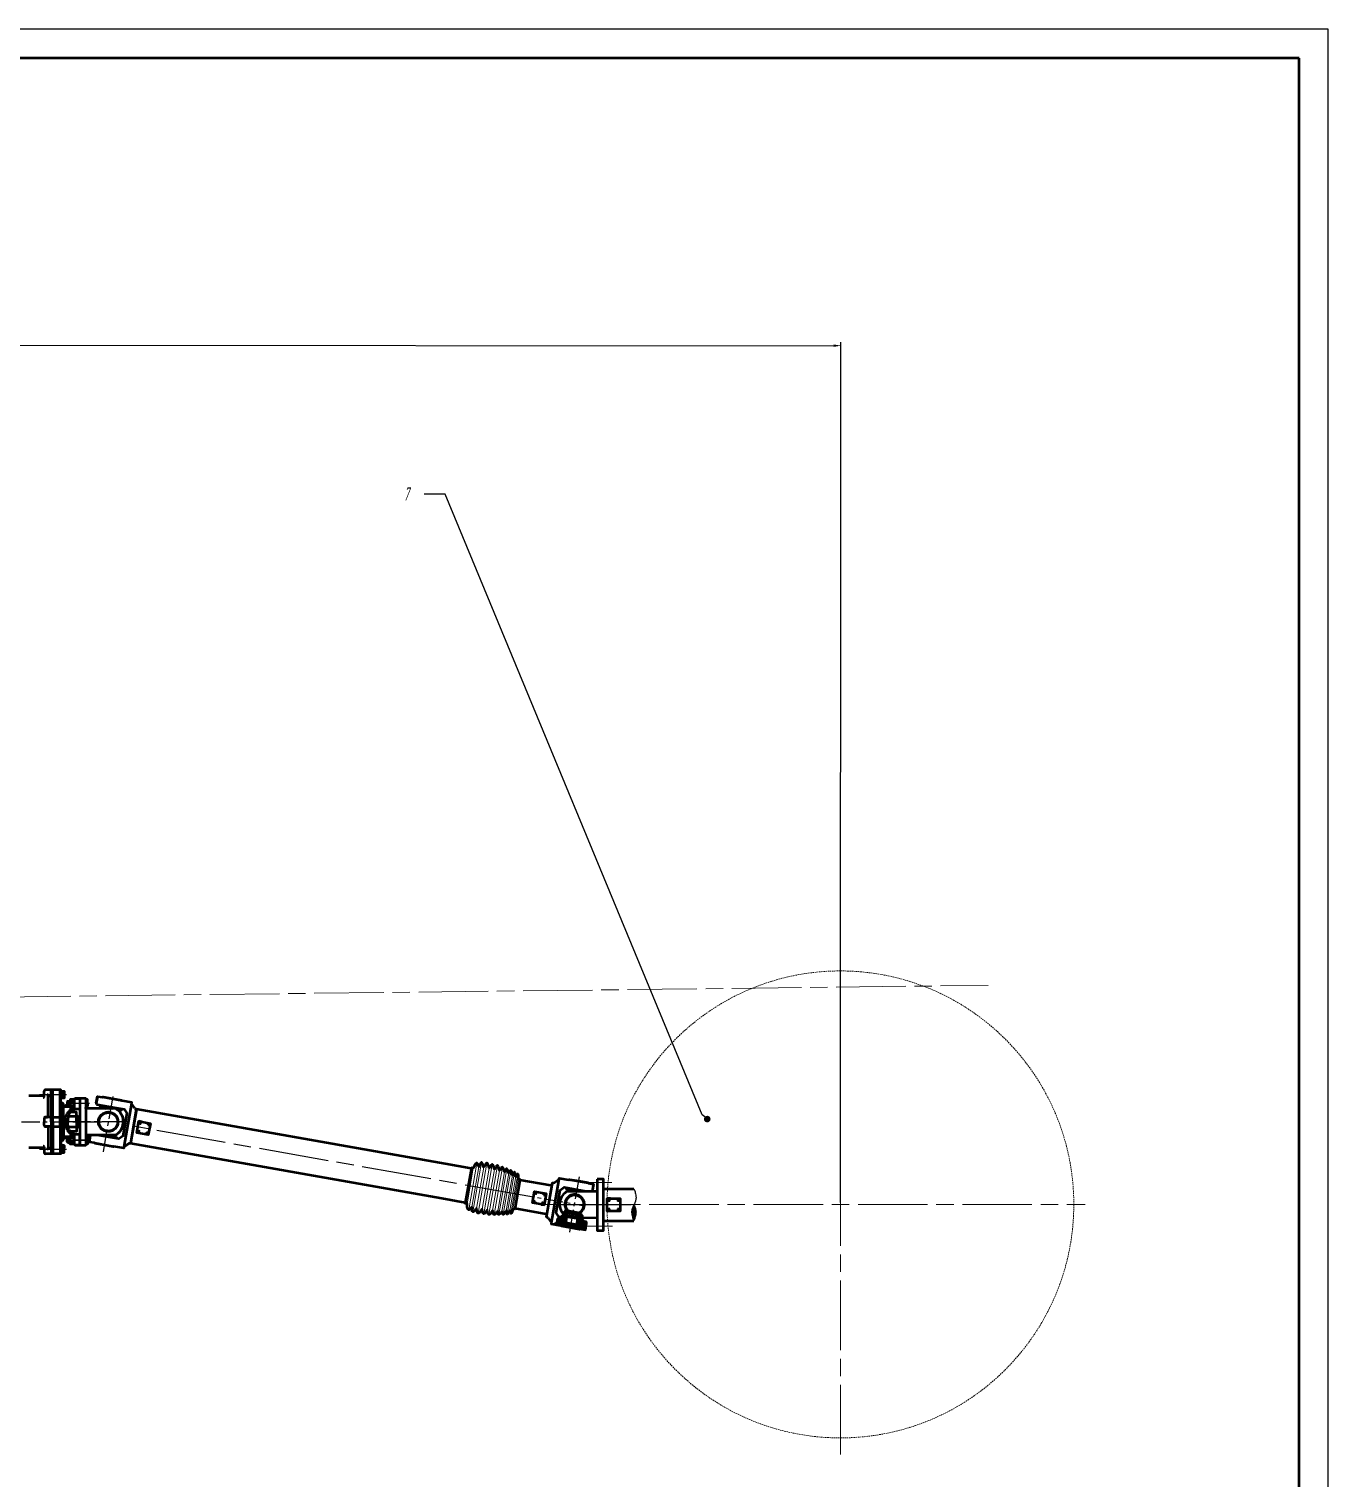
# Model space of a CAD drawing. Header units: millimetres. Extents: x 152 to 1341, y 163 to 1004.
# Drawn here: x 892.6 to 1340.6, y 504.1 to 1004.1 of the extents above; entities that cross this region are included whole.
import ezdxf

# ---------------------------------------------------------------- set-up
doc = ezdxf.new("R2010")
doc.units = ezdxf.units.MM
doc.linetypes.add('ACAD_ISO08W100', pattern=[36, 24, -3, 6, -3])
doc.linetypes.add('HIDDENX2', pattern=[0.75, 0.5, -0.25])
doc.layers.get('Defpoints').update_dxf_attribs({"lineweight": 35})
for name, color, linetype, lineweight in [('01', 7, 'Continuous', 50), ('02', 3, 'Continuous', 25), ('中心线', 1, 'ACAD_ISO08W100', 35), ('剖面线', 6, 'Continuous', 35), ('尺寸', 4, 'Continuous', 25), ('粗实线', 7, 'Continuous', 50), ('细实线', 7, 'Continuous', 20), ('虚线', 8, 'HIDDENX2', 35)]:
    doc.layers.add(name, color=color, linetype=linetype, lineweight=lineweight)
doc.styles.get("Standard").update_dxf_attribs({"font": 'arial.ttf'})
doc.styles.add('工程字', font='gbenor.shx', dxfattribs={"width": 0.65, "oblique": 15, "height": 5, "bigfont": 'gbcbig.shx'})
doc.dimstyles.new('ISO-25', dxfattribs={"dimtxt": 2.5, "dimasz": 2.5, "dimexe": 1.25, "dimexo": 0.625, "dimtad": 1, "dimtxsty": 'Standard', "dimcen": 2.5, "dimadec": 0, "dimazin": 0, "dimtfac": 1, "dimtmove": 0, "dimatfit": 3, "dimfxl": 1, "dimarcsym": 0})
pattern_1 = [(135, (23.2777, 450.40848), (-0.2245064, -0.2245064), [])]
pattern_2 = [(45, (23.2777, 450.40848), (-0.089802561, 0.089802561), [])]

# ---------------------------------------------------------------- blocks, each defined once
blk = doc.blocks.new('*D10')
at = {"layer": 'Defpoints', "color": 0, "transparency": 16777216}
for p in [(1172.6, 894.88), (336.93, 599.31), (1172.43, 598.81)]:
    blk.add_point(p, dxfattribs=at)
at = {"layer": '尺寸', "color": 0, "lineweight": -2, "transparency": 16777216}
for p, q in [((336.93, 599.93), (337.1, 896.63)), ((339.6, 895.38), (1170.1, 894.88)), ((1172.43, 599.43), (1172.6, 896.13))]:
    blk.add_line(p, q, dxfattribs=at)
at = {"layer": '尺寸', "color": 0, "transparency": 16777216}
for points in [[(339.6, 895.79), (339.6, 894.96), (337.1, 895.38)], [(1170.1, 895.3), (1170.1, 894.46), (1172.6, 894.88)]]:
    blk.add_solid(points, dxfattribs=at)
at = {"layer": '尺寸', "color": 0, "lineweight": 20, "transparency": 16777216, "insert": (754.85, 897), "char_height": 2.5, "attachment_point": 5, "rotation": 359.9657}
blk.add_mtext('{\\Fgbeitc,gbcbig|c134;4178}', dxfattribs=at)

msp = doc.modelspace()

# ---------------------------------------------------------------- hatches: boundary and pattern name
at = {"layer": '剖面线', "lineweight": 20}
h = msp.add_hatch(dxfattribs=at)
h.set_pattern_fill('ANSI31', color=256, scale=0.1)
h.set_pattern_definition([(45, (23.2777, 450.40848), (-0.2245064, 0.2245064), [])])
h.paths.add_polyline_path([(1079.326, 590.738), (1082.477, 590.18), (1082.708, 590.341), (1083.162, 592.903), (1082.765, 592.973), (1082.869, 593.566), (1083.266, 593.496), (1083.301, 593.692), (1083.135, 593.923), (1082.447, 594.045, 0.4019211), (1082.333, 593.958), (1082.246, 593.47), (1082.246, 593.47), (1081.915, 591.601), (1081.88, 591.404), (1081.388, 591.492), (1081.405, 591.587), (1079.536, 591.919), (1079.534, 591.919)])
h.paths.add_polyline_path([(1078.198, 590.936), (1079.324, 590.738), (1079.532, 591.919), (1078.619, 592.081)])
h.paths.add_polyline_path([(1076.233, 591.281), (1078.198, 590.936), (1078.619, 592.081), (1077.662, 592.25), (1077.644, 592.15), (1077.152, 592.237), (1077.187, 592.433), (1077.205, 592.533), (1077.204, 592.533), (1077.282, 592.972)])
h.paths.add_polyline_path([(1076.015, 591.522), (1076.176, 591.291), (1076.233, 591.281), (1077.282, 592.972), (1077.553, 594.503), (1077.605, 594.795, 0.4123383), (1077.519, 594.913), (1076.834, 595.034), (1076.603, 594.873), (1076.568, 594.675), (1076.96, 594.607), (1076.893, 594.211), (1076.895, 594.211), (1076.86, 594.015), (1076.464, 594.084)])
h = msp.add_hatch(dxfattribs=at)
h.set_pattern_fill('ANSI31', color=256, scale=0.11, angle=80)
h.set_pattern_definition([(125, (473.25297, 511.1666), (-0.28608885, -0.20032157), [])])
h.paths.add_polyline_path([(1101.893, 595.616), (1101.871, 595.442), (1101.838, 595.266), (1101.768, 594.917), (1101.679, 594.566), (1101.575, 594.216), (1101.468, 593.862), (1101.227, 593.157), (1100.985, 593.864), (1100.875, 594.215), (1100.774, 594.567), (1100.688, 594.917), (1100.612, 595.263), (1100.56, 595.614), (1100.544, 595.787), (1100.533, 595.96), (1100.527, 596.134), (1100.531, 596.305), (1100.539, 596.477), (1100.553, 596.645), (1100.582, 596.816), (1100.615, 596.987), (1100.653, 597.154), (1100.701, 597.324), (1100.755, 597.489), (1100.813, 597.66), (1100.939, 597.993), (1101.08, 598.325), (1101.226, 598.657), (1101.372, 598.323), (1101.513, 597.992), (1101.64, 597.659), (1101.699, 597.49), (1101.753, 597.324), (1101.802, 597.153), (1101.842, 596.984), (1101.872, 596.814), (1101.897, 596.644), (1101.917, 596.477), (1101.923, 596.303), (1101.929, 596.133), (1101.911, 595.79)])
h = msp.add_hatch(dxfattribs=at)
h.set_pattern_fill('ANSI31', color=256, scale=0.1, angle=90)
h.set_pattern_definition(pattern_1)
h.paths.add_polyline_path([(1076.015, 591.522), (1076.464, 594.084), (1076.464, 594.084), (1076.495, 594.262), (1076.471, 594.286), (1076.106, 594.35), (1076.107, 594.353), (1075.724, 594.419), (1074.544, 593.449), (1074.533, 593.379), (1074.503, 593.143), (1074.485, 593.03), (1074.463, 592.921), (1074.433, 592.816), (1074.389, 592.721), (1074.337, 592.629), (1074.272, 592.551), (1074.197, 592.476), (1074.115, 592.407), (1074.023, 592.346), (1073.923, 592.289), (1073.818, 592.237), (1073.709, 592.189), (1073.483, 592.097), (1073.247, 592.012)])
h.paths.add_polyline_path([(1074.694, 593.901), (1074.642, 593.81), (1074.603, 593.71), (1074.572, 593.605), (1074.55, 593.492), (1074.544, 593.449), (1075.724, 594.419), (1075.547, 594.45), (1075.322, 594.35), (1075.213, 594.302), (1075.108, 594.246), (1075.008, 594.189), (1074.917, 594.128), (1074.829, 594.058), (1074.755, 593.984)])
h = msp.add_hatch(dxfattribs=at)
h.set_pattern_fill('ANSI31', color=256, scale=0.04)
h.set_pattern_definition(pattern_2)
h.paths.add_polyline_path([(1076.119, 594.35), (1076.189, 594.74), (1076.96, 594.607), (1076.893, 594.211)])
h = msp.add_hatch(dxfattribs=at)
h.set_pattern_fill('ANSI31', color=256, scale=0.1, angle=90)
h.set_pattern_definition(pattern_1)
h.paths.add_polyline_path([(1082.708, 590.341), (1084.482, 590.032), (1084.9, 592.394, 0.4100198), (1084.57, 592.856), (1083.589, 593.031), (1083.588, 593.03), (1083.196, 593.099)])
h = msp.add_hatch(dxfattribs=at)
h.set_pattern_fill('ANSI31', color=256, scale=0.04)
h.set_pattern_definition(pattern_2)
h.paths.add_polyline_path([(1082.799, 593.169), (1083.048, 593.125), (1083.05, 593.128), (1083.589, 593.031), (1083.658, 593.426), (1082.869, 593.566)])

# ---------------------------------------------------------------- linework, layer by layer
at = {"layer": '01'}
for p, q in [((1330.602, 994.063), (176.602, 994.063)), ((1330.602, 173.063), (1330.602, 994.063))]:
    msp.add_line(p, q, dxfattribs=at)
at = {"layer": '02'}
for p, q in [((1340.602, 1004.063), (151.602, 1004.063)), ((1340.602, 163.063), (1340.602, 1004.063))]:
    msp.add_line(p, q, dxfattribs=at)
at = {"layer": '中心线', "lineweight": 20}
for p, q in [((1172.426, 512.545), (1172.426, 686.902)), ((235.016, 662.654), (1223.385, 674.333)), ((1083.638, 606.357), (1093.579, 606.357)), ((1070.498, 598.805), (1256.841, 598.805)), ((1083.565, 591.273), (1093.835, 591.273))]:
    msp.add_line(p, q, dxfattribs=at)
at = {"layer": '中心线', "lineweight": 25}
for points in [[(896.176, 636.679), (905.453, 636.679)], [(921.455, 635.995), (920.104, 628.347)], [(913.48, 633.585), (905.353, 633.585)], [(889.948, 627.284), (896.298, 627.284)], [(889.948, 627.284), (896.298, 627.284)], [(897.566, 627.284), (898.834, 627.284)], [(897.566, 627.284), (898.834, 627.284)], [(900.106, 627.284), (906.455, 627.284)], [(900.106, 627.284), (906.455, 627.284)], [(913.816, 627.284), (905.641, 627.284)], [(907.724, 627.284), (908.996, 627.284)], [(907.724, 627.284), (908.996, 627.284)], [(910.264, 627.284), (917.598, 627.284)], [(916.356, 627.284), (915.088, 627.284)], [(925.808, 627.284), (917.629, 627.284)], [(919.882, 627.097), (919.664, 625.846)], [(1066.6, 601.305), (928.584, 625.759)], [(919.442, 624.595), (918.095, 616.948)], [(896.176, 617.889), (905.453, 617.889)], [(1081.083, 600.686), (1082.429, 608.334)], [(1069.195, 600.848), (1067.944, 601.07)], [(1076.699, 599.527), (1070.445, 600.63)], [(1076.241, 598.813), (1103.085, 598.813)], [(1079.2, 599.087), (1077.949, 599.305)], [(1079.069, 589.287), (1080.42, 596.934)], [(1084.098, 598.22), (1080.451, 598.865)], [(1080.638, 598.185), (1080.86, 599.436)], [(1077.331, 592.102), (1077.801, 594.769)], [(1081.667, 591.335), (1082.137, 594.006)]]:
    msp.add_lwpolyline(points, dxfattribs=at)
msp.add_lwpolyline([(905.353, 620.987), (913.48, 620.987)], close=True, dxfattribs=at)
at = {"layer": '剖面线', "lineweight": 25}
for points in [[(910.093, 631.94), (910.094, 631.938)], [(910.093, 622.629), (910.094, 622.63)], [(1040.265, 599.852), (1040.264, 599.851)], [(1041.028, 599.717), (1041.027, 599.716)], [(1041.791, 599.583), (1041.789, 599.581)], [(1076.869, 595.235), (1077.122, 594.982)], [(1076.978, 595.845), (1077.152, 595.675), (1077.322, 595.501)], [(1077.074, 596.111), (1077.204, 595.98), (1077.379, 595.806)], [(1077.113, 595.448), (1077.357, 595.697)], [(1077.187, 595.884), (1077.361, 596.059), (1077.536, 596.233)], [(1077.305, 596.272), (1077.244, 596.211)], [(1077.283, 595.261), (1077.453, 595.431)], [(1077.958, 594.503), (1077.788, 594.677), (1077.309, 595.152)], [(1077.379, 595.448), (1077.623, 595.2)], [(1077.588, 595.204), (1077.945, 595.562)], [(1077.871, 596.298), (1077.592, 596.019)], [(1077.793, 596.49), (1077.679, 596.377)], [(1077.745, 595.435), (1077.893, 595.287)], [(1077.745, 595.078), (1077.836, 594.987)], [(1077.775, 595.753), (1077.801, 595.78)], [(1077.775, 595.767), (1077.949, 595.592)], [(1082.29, 594.882), (1082.381, 594.969)], [(1082.821, 595.592), (1082.577, 595.344)], [(1082.817, 595.318), (1082.63, 595.13)], [(1083.031, 595.261), (1082.856, 595.091)], [(1082.878, 594.747), (1083.122, 594.995)], [(1082.909, 594.943), (1083.083, 594.769), (1083.257, 594.594)], [(1083.144, 595.104), (1083.087, 595.048)], [(1100.53, 596.049), (1100.527, 596.052)], [(1100.539, 596.469), (1100.535, 596.472)], [(1100.59, 596.859), (1100.588, 596.861)], [(1100.644, 595.117), (1100.643, 595.118)], [(1100.784, 597.576), (1100.783, 597.577)], [(1100.909, 597.915), (1100.909, 597.915)], [(1101.921, 595.928), (1101.918, 595.929)], [(1101.924, 596.352), (1101.921, 596.354)], [(1076.024, 591.575), (1076.023, 591.574)], [(1076.119, 592.119), (1076.119, 592.119)], [(1076.311, 593.213), (1076.311, 593.213)], [(1076.569, 591.222), (1076.568, 591.221)], [(1076.694, 594.045), (1076.693, 594.044)], [(1076.83, 594.63), (1076.83, 594.629)], [(1076.9, 594.251), (1076.899, 594.25)], [(1077.257, 592.808), (1077.252, 592.803)], [(1077.332, 591.088), (1077.331, 591.086)], [(1077.352, 593.352), (1077.349, 593.349)], [(1077.448, 593.897), (1077.445, 593.894)], [(1077.544, 594.442), (1077.542, 594.439)], [(1077.984, 592.193), (1077.984, 592.193)], [(1078.478, 590.887), (1078.477, 590.886)], [(1078.747, 592.058), (1078.747, 592.058)], [(1079.239, 590.751), (1079.241, 590.753)], [(1079.344, 590.856), (1079.347, 590.859)], [(1079.444, 591.404), (1079.441, 591.401)], [(1080.004, 590.618), (1080.002, 590.616)], [(1080.276, 591.788), (1080.277, 591.788)], [(1080.656, 591.723), (1080.654, 591.721)], [(1080.767, 590.483), (1080.765, 590.481)], [(1081.039, 591.653), (1081.039, 591.652)], [(1081.898, 593.801), (1081.976, 593.723)], [(1081.911, 590.28), (1081.911, 590.28)], [(1082.111, 593.945), (1082.124, 593.932), (1082.294, 593.762)], [(1082.185, 594.233), (1082.381, 594.032)], [(1082.212, 593.274), (1082.211, 593.274)], [(1082.216, 594.446), (1082.407, 594.638)], [(1082.233, 594.542), (1082.421, 594.355)], [(1082.285, 594.847), (1082.407, 594.725)], [(1082.308, 593.819), (1082.307, 593.819)], [(1082.473, 594.346), (1082.647, 594.516)], [(1082.521, 594.032), (1082.521, 594.032)], [(1082.543, 594.233), (1082.791, 593.984)], [(1082.608, 594.525), (1082.856, 594.276)], [(1082.778, 594.289), (1083.048, 594.559)], [(1082.8, 592.969), (1082.798, 592.967)], [(1082.835, 591.065), (1082.836, 591.063)], [(1082.856, 594.638), (1083.031, 594.464), (1083.201, 594.289)], [(1082.9, 593.967), (1082.898, 593.965)], [(1082.93, 591.601), (1082.931, 591.6)], [(1082.948, 594.185), (1083.144, 593.989)], [(1083.05, 593.128), (1083.048, 593.126)], [(1083.092, 593.527), (1083.092, 593.527)], [(1083.118, 592.668), (1083.12, 592.666)], [(1083.649, 593.365), (1083.647, 593.363)], [(1084.484, 590.047), (1084.486, 590.045)], [(1084.673, 591.113), (1084.673, 591.112)], [(1100.764, 594.607), (1100.762, 594.608)], [(1100.92, 594.071), (1100.92, 594.072)], [(1101.533, 594.068), (1101.531, 594.07)], [(1101.734, 594.78), (1101.734, 594.78)]]:
    msp.add_lwpolyline(points, dxfattribs=at)
at = {"layer": '尺寸', "lineweight": 25}
msp.add_lwpolyline([(1125.637, 628.956), (1124.768, 629.686), (1036.048, 843.718), (1028.806, 843.718)], dxfattribs=at)
at = {"layer": '尺寸', "lineweight": 0, "transparency": 33554559}
for points in [[(1126.485, 628.225), (1125.38, 628.423), (1125.36, 628.127)], [(1125.36, 628.127), (1125.42, 627.85), (1126.485, 628.225)], [(1125.459, 628.699), (1126.485, 628.225), (1125.38, 628.423)], [(1125.42, 627.85), (1126.485, 628.225), (1125.558, 627.574)], [(1125.637, 628.956), (1125.459, 628.699), (1126.485, 628.225)], [(1126.485, 628.225), (1125.558, 627.574), (1125.755, 627.357)], [(1126.485, 628.225), (1125.854, 629.153), (1125.637, 628.956)], [(1125.755, 627.357), (1126.012, 627.199), (1126.485, 628.225)], [(1126.11, 629.291), (1126.485, 628.225), (1125.854, 629.153)], [(1126.012, 627.199), (1126.485, 628.225), (1126.288, 627.12)], [(1126.406, 629.35), (1126.11, 629.291), (1126.485, 628.225)], [(1126.485, 628.225), (1126.288, 627.12), (1126.584, 627.101)], [(1126.485, 628.225), (1126.683, 629.35), (1126.406, 629.35)], [(1126.979, 629.252), (1126.485, 628.225), (1126.683, 629.35)], [(1127.215, 629.094), (1126.979, 629.252), (1126.485, 628.225)], [(1126.485, 628.225), (1127.413, 628.877), (1127.215, 629.094)], [(1127.551, 628.62), (1126.485, 628.225), (1127.413, 628.877)], [(1127.63, 628.324), (1127.551, 628.62), (1126.485, 628.225)], [(1126.485, 628.225), (1127.61, 628.028), (1127.63, 628.324)], [(1127.354, 627.495), (1127.511, 627.752), (1126.485, 628.225)], [(1127.511, 627.752), (1126.485, 628.225), (1127.61, 628.028)], [(1126.584, 627.101), (1126.88, 627.16), (1126.485, 628.225)], [(1126.88, 627.16), (1126.485, 628.225), (1127.137, 627.298)], [(1126.485, 628.225), (1127.137, 627.298), (1127.354, 627.495)]]:
    msp.add_solid(points, dxfattribs=at)
at = {"layer": '粗实线', "lineweight": 50}
for p, q in [((1070.829, 595.476), (1060.159, 597.36)), ((1077.549, 596.778), (1083.07, 595.836)), ((1084.573, 592.856), (1083.588, 593.029))]:
    msp.add_line(p, q, dxfattribs=at)
for points in [[(897.404, 636.279), (892.559, 636.279)], [(897.805, 636.078), (897.805, 636.679), (897.805, 637.878)], [(897.805, 636.679), (897.805, 636.679)], [(903.518, 627.284), (903.518, 638.279), (903.318, 638.279), (898.206, 638.279)], [(899.209, 629.284), (899.209, 636.279), (900.206, 636.279)], [(900.206, 627.284), (900.206, 638.279)], [(900.507, 627.284), (900.507, 638.279)], [(900.808, 628.883), (903.318, 628.883), (903.318, 627.284), (903.318, 638.279)], [(900.808, 627.284), (900.808, 638.279)], [(903.518, 635.76), (903.836, 635.76), (903.836, 636.679), (903.836, 637.878), (904.638, 637.878), (904.638, 635.481), (903.836, 635.481), (903.836, 636.679), (903.518, 636.496)], [(903.518, 637.599), (903.836, 637.599)], [(903.518, 636.736), (903.836, 636.924)], [(904.638, 637.281), (903.836, 637.281)], [(903.836, 636.078), (904.638, 636.078), (904.638, 635.481), (904.638, 636.239)], [(910.116, 635.281), (908.517, 635.281), (910.116, 635.281), (910.116, 631.681), (908.717, 631.681), (908.538, 631.655), (908.36, 631.625), (908.186, 631.581), (908.011, 631.529), (907.841, 631.463), (907.676, 631.385), (907.514, 631.298), (907.362, 631.197), (907.214, 631.089), (907.074, 630.971), (906.948, 630.84), (906.826, 630.705), (906.713, 630.566), (906.612, 630.413), (906.521, 630.261), (906.434, 630.099), (906.36, 629.934), (906.29, 629.768), (906.229, 629.598), (906.177, 629.424), (906.129, 629.254), (906.085, 629.075), (906.05, 628.901), (906.02, 628.722), (905.976, 628.365), (905.946, 628.008), (905.924, 627.646), (905.906, 627.284)], [(908.098, 634.801), (908.098, 635.024), (906.739, 635.024), (906.739, 632.143), (908.098, 632.143), (908.098, 634.801), (908.098, 632.361), (908.116, 632.361), (908.116, 631.564)], [(908.277, 635.202), (908.037, 635.024)], [(912.116, 635.006), (912.116, 635.285), (911.118, 635.285), (910.116, 635.285), (910.116, 634.387), (910.116, 619.288), (912.116, 619.288), (912.116, 619.567)], [(922.344, 631.886), (912.116, 631.886), (912.116, 632.165), (912.779, 632.165), (912.779, 635.006), (912.116, 635.006), (912.116, 632.165)], [(916.186, 636.065), (915.768, 633.703), (916.186, 636.065), (917.943, 635.756), (918.178, 635.917), (921.328, 635.363), (924.479, 634.806), (924.64, 634.575), (917.943, 635.756)], [(903.919, 633.481), (903.518, 633.481)], [(904.12, 633.681), (903.919, 633.681), (903.919, 628.483)], [(904.516, 632.082), (904.516, 633.28)], [(904.516, 628.483), (904.516, 633.089)], [(905.719, 633.28), (904.59, 632.439)], [(906.739, 632.483), (904.717, 632.483)], [(905.105, 627.284), (905.1, 627.655), (905.105, 627.838), (905.109, 628.025), (905.122, 628.208), (905.144, 628.391), (905.17, 628.574), (905.209, 628.757), (905.253, 628.936), (905.305, 629.114), (905.366, 629.289), (905.431, 629.463), (905.506, 629.633), (905.584, 629.803), (905.671, 629.964), (905.767, 630.125), (905.867, 630.282), (905.972, 630.435), (906.085, 630.583), (906.198, 630.727), (906.32, 630.866), (906.451, 631.001), (906.582, 631.132), (906.717, 631.258), (906.856, 631.38), (907, 631.502), (907.144, 631.616), (907.292, 631.725), (907.597, 631.938), (907.907, 632.143)], [(905.919, 634.383), (906.717, 634.383), (906.739, 634.383)], [(905.919, 632.784), (906.739, 632.784)], [(908.905, 627.284), (908.905, 630.583), (906.73, 630.583)], [(908.098, 634.344), (906.739, 634.344)], [(908.098, 632.823), (906.739, 632.823)], [(912.779, 633.585), (912.779, 634.344), (912.116, 634.344)], [(912.116, 632.827), (912.779, 632.827), (912.779, 633.585), (912.779, 632.784)], [(912.116, 632.086), (912.116, 619.567)], [(916.095, 633.241), (924.549, 631.751), (925.351, 631.607), (926.322, 630.217), (925.63, 626.278), (924.932, 622.338), (923.542, 621.366), (916.06, 622.687)], [(917.08, 633.067), (917.01, 632.675), (920.03, 632.139), (921.472, 631.886)], [(917.402, 632.605), (917.367, 632.405), (920.317, 631.886)], [(917.367, 632.405), (917.529, 632.174), (919.167, 631.886)], [(917.511, 632.078), (917.481, 631.886)], [(917.864, 632.927), (925.351, 631.607)], [(922.719, 631.664), (924.492, 631.354), (924.562, 631.747)], [(924.1, 631.424), (924.065, 631.224), (923.106, 631.393)], [(924.065, 631.224), (923.834, 631.062), (923.411, 631.137)], [(923.817, 630.966), (923.782, 630.766)], [(928.005, 633.982), (924.64, 634.575)], [(929.042, 632.008), (927.935, 633.59), (928.005, 633.982), (924.653, 634.575)], [(927.935, 633.59), (925.294, 618.621)], [(929.556, 631.677), (929.626, 631.668), (927.543, 619.85), (927.473, 619.863)], [(1036.058, 612.78), (929.56, 631.679), (927.608, 619.839), (927.542, 619.848)], [(897.805, 628.483), (897.805, 627.284)], [(897.805, 626.086), (897.805, 627.284)], [(900.206, 628.883), (898.206, 628.883), (898.808, 628.883)], [(903.518, 627.284), (903.518, 616.29), (903.318, 616.29), (898.206, 616.29)], [(900.206, 625.685), (898.206, 625.685), (898.808, 625.685)], [(899.209, 625.284), (899.209, 618.29), (900.206, 618.29)], [(900.206, 627.284), (900.206, 616.29)], [(900.507, 627.284), (900.507, 616.29)], [(900.808, 625.685), (903.318, 625.685), (903.318, 627.284), (903.318, 616.29)], [(900.808, 627.284), (900.808, 616.29)], [(903.518, 627.467), (903.836, 627.284), (903.836, 628.483), (904.638, 628.483), (904.638, 627.284)], [(903.518, 628.204), (903.836, 628.204)], [(903.518, 627.101), (903.836, 627.284), (903.836, 626.086), (904.638, 626.086), (904.638, 627.284)], [(903.518, 626.365), (903.836, 626.365)], [(904.638, 627.881), (903.836, 627.881)], [(904.638, 626.687), (903.836, 626.687)], [(904.12, 620.887), (903.919, 620.887), (903.919, 626.086)], [(904.516, 626.086), (904.516, 621.48)], [(905.105, 627.284), (905.1, 626.914), (905.105, 626.731), (905.109, 626.543), (905.122, 626.36), (905.144, 626.177), (905.17, 625.994), (905.209, 625.811), (905.253, 625.633), (905.305, 625.454), (905.366, 625.28), (905.431, 625.105), (905.506, 624.935), (905.584, 624.765), (905.671, 624.604), (905.767, 624.443), (905.867, 624.286), (905.972, 624.134), (906.085, 623.985), (906.198, 623.842), (906.32, 623.702), (906.451, 623.567), (906.582, 623.436), (906.717, 623.31), (906.856, 623.188), (907, 623.066), (907.144, 622.953), (907.292, 622.844), (907.597, 622.63), (907.907, 622.425)], [(910.116, 619.288), (908.517, 619.288), (910.116, 619.288), (910.116, 622.887), (908.717, 622.887), (908.538, 622.913), (908.36, 622.944), (908.186, 622.987), (908.011, 623.04), (907.841, 623.105), (907.676, 623.184), (907.514, 623.271), (907.362, 623.371), (907.214, 623.48), (907.074, 623.598), (906.948, 623.728), (906.826, 623.863), (906.713, 624.003), (906.612, 624.155), (906.521, 624.308), (906.434, 624.469), (906.36, 624.635), (906.29, 624.8), (906.229, 624.97), (906.177, 625.145), (906.129, 625.314), (906.085, 625.493), (906.05, 625.667), (906.02, 625.846), (905.976, 626.203), (905.946, 626.561), (905.924, 626.923), (905.906, 627.284)], [(908.905, 629.084), (906.089, 629.084)], [(908.905, 625.484), (906.089, 625.484)], [(908.905, 627.284), (908.905, 623.985), (906.73, 623.985)], [(908.905, 629.284), (909.305, 629.284)], [(908.905, 625.284), (909.305, 625.284)], [(909.506, 627.284), (909.506, 629.084), (909.305, 629.284), (909.305, 627.284)], [(909.506, 627.284), (909.506, 625.484), (909.305, 625.284), (909.305, 627.284)], [(931.46, 627.28), (930.475, 627.454), (934.415, 626.761), (933.718, 622.822), (929.778, 623.515), (930.475, 627.454)], [(903.919, 621.087), (903.518, 621.087)], [(904.516, 622.486), (904.516, 621.288)], [(905.719, 621.288), (904.59, 622.129)], [(906.739, 622.085), (904.717, 622.085)], [(905.919, 621.785), (906.739, 621.785)], [(905.919, 620.185), (906.717, 620.185), (906.739, 620.185)], [(908.098, 619.767), (908.098, 619.545), (906.739, 619.545), (906.739, 622.425), (908.098, 622.425), (908.098, 619.767), (908.098, 622.207), (908.116, 622.207), (908.116, 623.005)], [(908.098, 621.746), (906.739, 621.746)], [(908.098, 620.225), (906.739, 620.225)], [(922.344, 622.687), (912.116, 622.687)], [(912.116, 622.408), (912.779, 622.408), (912.779, 619.567), (912.116, 619.567)], [(912.116, 621.746), (912.779, 621.746), (912.779, 620.987), (912.779, 621.785)], [(912.779, 620.987), (912.779, 620.225), (912.116, 620.225)], [(915.167, 620.002), (921.86, 618.821), (921.629, 618.656), (918.479, 619.214), (915.328, 619.767), (915.167, 620.002), (913.406, 620.312), (913.824, 622.674)], [(918.361, 622.687), (922.828, 621.898), (922.758, 621.506)], [(922.431, 621.968), (922.466, 622.164), (919.516, 622.687)], [(922.466, 622.164), (922.305, 622.399), (920.666, 622.687)], [(922.322, 622.495), (922.357, 622.694)], [(897.404, 618.29), (892.559, 618.29)], [(897.805, 618.49), (897.805, 617.889), (897.805, 616.691)], [(897.805, 617.889), (897.805, 617.889)], [(903.518, 618.808), (903.836, 618.808), (903.836, 617.889), (903.836, 616.691), (904.638, 616.691), (904.638, 619.087), (903.836, 619.087), (903.836, 617.889), (903.518, 618.072)], [(903.518, 617.832), (903.836, 617.645)], [(903.518, 616.969), (903.836, 616.969)], [(903.836, 618.49), (904.638, 618.49), (904.638, 619.087), (904.638, 618.329)], [(904.638, 617.288), (903.836, 617.288)], [(908.277, 619.366), (908.037, 619.545)], [(926.876, 619.728), (925.294, 618.621), (925.224, 618.229), (921.86, 618.821)], [(1034.922, 600.793), (927.608, 619.839)], [(1045.122, 611.167), (1036.058, 612.78)], [(1061.895, 607.193), (1061.93, 607.389), (1061.302, 607.502), (1061.307, 607.568), (1061.311, 607.633), (1061.32, 607.755), (1061.342, 607.999), (1061.355, 608.226), (1061.363, 608.334), (1061.368, 608.439), (1061.372, 608.539), (1061.372, 608.631), (1061.372, 608.718), (1061.372, 608.801), (1061.368, 608.875), (1061.363, 608.94), (1061.35, 609.006), (1061.333, 609.071), (1061.32, 609.106), (1061.298, 609.141), (1061.268, 609.18), (1061.25, 609.197), (1061.224, 609.219), (1061.189, 609.237), (1061.154, 609.245), (1061.119, 609.254), (1061.085, 609.254), (1061.05, 609.25), (1061.019, 609.241), (1060.971, 609.215), (1060.936, 609.189), (1060.906, 609.162), (1060.862, 609.106), (1060.819, 609.049), (1060.784, 608.979), (1060.745, 608.91), (1060.701, 608.831), (1060.618, 608.666), (1060.536, 608.5), (1060.496, 608.422), (1060.457, 608.352), (1060.44, 608.43), (1060.427, 608.513), (1060.413, 608.605), (1060.4, 608.701), (1060.352, 609.101), (1060.326, 609.298), (1060.313, 609.385), (1060.296, 609.472), (1060.278, 609.55), (1060.257, 609.624), (1060.226, 609.698), (1060.209, 609.733), (1060.187, 609.768), (1060.161, 609.803), (1060.117, 609.838), (1060.095, 609.855), (1060.065, 609.868), (1060.03, 609.881), (1059.995, 609.886), (1059.956, 609.886), (1059.921, 609.881), (1059.891, 609.873), (1059.864, 609.864), (1059.821, 609.838), (1059.786, 609.812), (1059.729, 609.755), (1059.686, 609.694), (1059.642, 609.624), (1059.599, 609.555), (1059.516, 609.398), (1059.433, 609.232), (1059.355, 609.075), (1059.315, 609.001), (1059.276, 608.931), (1059.259, 609.006), (1059.241, 609.088), (1059.224, 609.176), (1059.206, 609.271), (1059.141, 609.668), (1059.102, 609.86), (1059.084, 609.951), (1059.063, 610.038), (1059.041, 610.121), (1059.015, 610.195), (1058.989, 610.269), (1058.949, 610.339), (1058.923, 610.374), (1058.888, 610.404), (1058.845, 610.439), (1058.792, 610.465), (1058.727, 610.478), (1058.692, 610.478), (1058.657, 610.47), (1058.601, 610.452), (1058.557, 610.426), (1058.518, 610.4), (1058.487, 610.37), (1058.439, 610.313), (1058.392, 610.248), (1058.348, 610.178), (1058.265, 610.03), (1058.178, 609.877), (1058.139, 609.803), (1058.1, 609.733), (1058.06, 609.672), (1058.025, 609.624), (1057.999, 609.677), (1057.969, 609.738), (1057.943, 609.812), (1057.912, 609.89), (1057.855, 610.065), (1057.794, 610.248), (1057.738, 610.431), (1057.677, 610.605), (1057.642, 610.688), (1057.607, 610.762), (1057.572, 610.831), (1057.529, 610.901), (1057.503, 610.932), (1057.472, 610.962), (1057.433, 610.993), (1057.389, 611.019), (1057.333, 611.036), (1057.272, 611.045), (1057.211, 611.036), (1057.154, 611.019), (1057.106, 610.988), (1057.062, 610.958), (1057.032, 610.923), (1057.006, 610.888), (1056.958, 610.814), (1056.914, 610.736), (1056.871, 610.648), (1056.831, 610.557), (1056.749, 610.365), (1056.67, 610.182), (1056.635, 610.099), (1056.6, 610.025), (1056.57, 610.099), (1056.539, 610.187), (1056.505, 610.282), (1056.474, 610.387), (1056.409, 610.609), (1056.339, 610.831), (1056.265, 611.049), (1056.226, 611.15), (1056.186, 611.245), (1056.143, 611.337), (1056.091, 611.415), (1056.03, 611.494), (1055.99, 611.529), (1055.947, 611.559), (1055.895, 611.585), (1055.834, 611.603), (1055.768, 611.607), (1055.703, 611.598), (1055.65, 611.577), (1055.603, 611.55), (1055.559, 611.52), (1055.52, 611.489), (1055.454, 611.42), (1055.398, 611.341), (1055.341, 611.254), (1055.284, 611.163), (1055.175, 610.975), (1055.075, 610.784), (1055.027, 610.692), (1054.979, 610.614), (1054.936, 610.54), (1054.892, 610.483), (1054.879, 610.513), (1054.862, 610.548), (1054.831, 610.631), (1054.801, 610.727), (1054.77, 610.831), (1054.735, 610.945), (1054.705, 611.067), (1054.639, 611.306), (1054.574, 611.546), (1054.535, 611.659), (1054.5, 611.764), (1054.456, 611.864), (1054.409, 611.956), (1054.352, 612.039), (1054.317, 612.078), (1054.273, 612.117), (1054.225, 612.148), (1054.164, 612.174), (1054.095, 612.182), (1054.025, 612.174), (1053.96, 612.156), (1053.907, 612.126), (1053.859, 612.095), (1053.82, 612.06), (1053.751, 611.982), (1053.685, 611.89), (1053.62, 611.795), (1053.559, 611.69), (1053.432, 611.472), (1053.315, 611.254), (1053.254, 611.15), (1053.201, 611.058), (1053.149, 610.98), (1053.123, 610.949), (1053.101, 610.919), (1053.088, 610.949), (1053.071, 610.984), (1053.04, 611.062), (1053.01, 611.158), (1052.975, 611.259), (1052.944, 611.372), (1052.914, 611.489), (1052.848, 611.729), (1052.779, 611.96), (1052.744, 612.069), (1052.709, 612.174), (1052.665, 612.27), (1052.617, 612.357), (1052.587, 612.4), (1052.552, 612.439), (1052.513, 612.474), (1052.461, 612.509), (1052.4, 612.535), (1052.365, 612.544), (1052.33, 612.544), (1052.295, 612.544), (1052.256, 612.54), (1052.195, 612.518), (1052.142, 612.492), (1052.099, 612.461), (1052.025, 612.387), (1051.959, 612.304), (1051.898, 612.217), (1051.837, 612.117), (1051.776, 612.017), (1051.654, 611.799), (1051.537, 611.59), (1051.48, 611.494), (1051.423, 611.407), (1051.376, 611.337), (1051.349, 611.306), (1051.332, 611.285), (1051.315, 611.315), (1051.297, 611.35), (1051.275, 611.394), (1051.258, 611.437), (1051.223, 611.542), (1051.184, 611.659), (1051.145, 611.79), (1051.105, 611.921), (1051.031, 612.191), (1050.988, 612.326), (1050.948, 612.453), (1050.905, 612.575), (1050.857, 612.688), (1050.805, 612.788), (1050.774, 612.836), (1050.744, 612.884), (1050.7, 612.923), (1050.652, 612.967), (1050.596, 612.997), (1050.561, 613.01), (1050.526, 613.019), (1050.487, 613.023), (1050.452, 613.023), (1050.382, 613.01), (1050.321, 612.989), (1050.273, 612.958), (1050.225, 612.928), (1050.186, 612.888), (1050.112, 612.81), (1050.042, 612.718), (1049.977, 612.618), (1049.911, 612.509), (1049.846, 612.396), (1049.715, 612.165), (1049.654, 612.056), (1049.593, 611.947), (1049.532, 611.847), (1049.476, 611.76), (1049.449, 611.72), (1049.423, 611.69), (1049.397, 611.659), (1049.375, 611.638), (1049.362, 611.664), (1049.345, 611.699), (1049.31, 611.781), (1049.275, 611.882), (1049.245, 611.991), (1049.21, 612.108), (1049.175, 612.23), (1049.11, 612.479), (1049.075, 612.601), (1049.04, 612.718), (1049.005, 612.827), (1048.966, 612.928), (1048.922, 613.019), (1048.896, 613.063), (1048.865, 613.102), (1048.831, 613.145), (1048.783, 613.185), (1048.752, 613.202), (1048.722, 613.215), (1048.682, 613.224), (1048.643, 613.228), (1048.608, 613.228), (1048.569, 613.224), (1048.508, 613.202), (1048.46, 613.172), (1048.417, 613.141), (1048.351, 613.067), (1048.299, 612.989), (1048.247, 612.901), (1048.199, 612.81), (1048.151, 612.705), (1048.103, 612.601), (1048.007, 612.378), (1047.915, 612.161), (1047.872, 612.06), (1047.828, 611.964), (1047.785, 611.882), (1047.746, 611.812), (1047.728, 611.851), (1047.711, 611.895), (1047.671, 611.995), (1047.628, 612.104), (1047.589, 612.222), (1047.506, 612.457), (1047.458, 612.566), (1047.41, 612.67), (1047.358, 612.766), (1047.297, 612.849), (1047.262, 612.884), (1047.223, 612.919), (1047.183, 612.949), (1047.14, 612.971), (1047.092, 612.993), (1047.04, 613.006), (1046.987, 613.01), (1046.935, 613.01), (1046.887, 613.002), (1046.839, 612.989), (1046.796, 612.971), (1046.756, 612.949), (1046.678, 612.897), (1046.613, 612.832), (1046.547, 612.762), (1046.486, 612.688), (1046.425, 612.601), (1046.368, 612.509), (1046.312, 612.409), (1046.251, 612.3), (1046.194, 612.187), (1046.138, 612.069), (1046.077, 611.947), (1046.02, 611.816), (1045.907, 611.55), (1045.846, 611.411), (1045.819, 611.341), (1045.802, 611.298), (1045.785, 611.254), (1045.157, 611.363), (1043.041, 599.361)], [(1061.895, 607.193), (1060.122, 597.148), (1059.494, 597.257), (1059.477, 597.192), (1059.459, 597.135), (1059.429, 597.013), (1059.363, 596.778), (1059.298, 596.556), (1059.267, 596.451), (1059.237, 596.355), (1059.206, 596.259), (1059.176, 596.172), (1059.145, 596.089), (1059.119, 596.015), (1059.089, 595.945), (1059.058, 595.884), (1059.028, 595.828), (1058.989, 595.771), (1058.967, 595.745), (1058.932, 595.719), (1058.893, 595.693), (1058.866, 595.68), (1058.832, 595.671), (1058.801, 595.667), (1058.762, 595.667), (1058.727, 595.675), (1058.692, 595.688), (1058.662, 595.701), (1058.636, 595.719), (1058.601, 595.758), (1058.575, 595.797), (1058.557, 595.832), (1058.531, 595.897), (1058.514, 595.972), (1058.5, 596.046), (1058.487, 596.124), (1058.479, 596.211), (1058.457, 596.394), (1058.435, 596.582), (1058.422, 596.669), (1058.409, 596.747), (1058.37, 596.682), (1058.326, 596.603), (1058.283, 596.525), (1058.239, 596.438), (1058.056, 596.076), (1057.964, 595.906), (1057.921, 595.823), (1057.877, 595.749), (1057.829, 595.684), (1057.786, 595.619), (1057.738, 595.562), (1057.707, 595.536), (1057.677, 595.51), (1057.633, 595.488), (1057.585, 595.466), (1057.555, 595.457), (1057.52, 595.457), (1057.485, 595.457), (1057.45, 595.462), (1057.415, 595.475), (1057.385, 595.492), (1057.359, 595.51), (1057.337, 595.531), (1057.302, 595.571), (1057.28, 595.606), (1057.25, 595.68), (1057.224, 595.754), (1057.206, 595.828), (1057.193, 595.911), (1057.171, 596.085), (1057.15, 596.268), (1057.128, 596.447), (1057.115, 596.529), (1057.102, 596.603), (1057.062, 596.542), (1057.014, 596.473), (1056.971, 596.394), (1056.923, 596.311), (1056.722, 595.963), (1056.622, 595.793), (1056.574, 595.714), (1056.526, 595.64), (1056.474, 595.571), (1056.426, 595.505), (1056.374, 595.449), (1056.313, 595.396), (1056.278, 595.375), (1056.234, 595.353), (1056.182, 595.34), (1056.121, 595.331), (1056.056, 595.344), (1056.025, 595.357), (1055.995, 595.37), (1055.947, 595.409), (1055.912, 595.449), (1055.89, 595.488), (1055.873, 595.523), (1055.842, 595.597), (1055.82, 595.671), (1055.807, 595.754), (1055.777, 595.924), (1055.751, 596.094), (1055.738, 596.176), (1055.72, 596.255), (1055.707, 596.325), (1055.69, 596.386), (1055.646, 596.346), (1055.598, 596.294), (1055.55, 596.237), (1055.494, 596.172), (1055.38, 596.028), (1055.263, 595.876), (1055.145, 595.723), (1055.027, 595.579), (1054.971, 595.514), (1054.91, 595.457), (1054.849, 595.401), (1054.788, 595.357), (1054.753, 595.335), (1054.714, 595.318), (1054.666, 595.3), (1054.613, 595.292), (1054.557, 595.292), (1054.496, 595.309), (1054.439, 595.335), (1054.395, 595.375), (1054.356, 595.418), (1054.33, 595.462), (1054.313, 595.505), (1054.3, 595.545), (1054.278, 595.632), (1054.265, 595.723), (1054.256, 595.819), (1054.247, 595.915), (1054.239, 596.124), (1054.23, 596.32), (1054.221, 596.412), (1054.212, 596.494), (1054.16, 596.433), (1054.099, 596.364), (1054.038, 596.285), (1053.973, 596.198), (1053.833, 596.015), (1053.694, 595.823), (1053.55, 595.645), (1053.48, 595.566), (1053.406, 595.488), (1053.337, 595.418), (1053.258, 595.361), (1053.175, 595.309), (1053.127, 595.292), (1053.075, 595.279), (1053.018, 595.27), (1052.957, 595.274), (1052.892, 595.292), (1052.835, 595.322), (1052.787, 595.361), (1052.753, 595.401), (1052.722, 595.444), (1052.7, 595.488), (1052.661, 595.575), (1052.635, 595.671), (1052.609, 595.771), (1052.587, 595.876), (1052.552, 596.089), (1052.522, 596.303), (1052.504, 596.403), (1052.491, 596.499), (1052.474, 596.582), (1052.456, 596.651), (1052.43, 596.625), (1052.404, 596.595), (1052.347, 596.529), (1052.282, 596.451), (1052.217, 596.364), (1052.147, 596.268), (1052.077, 596.168), (1051.933, 595.958), (1051.79, 595.758), (1051.715, 595.667), (1051.646, 595.579), (1051.572, 595.501), (1051.498, 595.431), (1051.415, 595.37), (1051.367, 595.344), (1051.315, 595.327), (1051.258, 595.314), (1051.188, 595.309), (1051.123, 595.327), (1051.057, 595.353), (1051.005, 595.396), (1050.966, 595.44), (1050.931, 595.488), (1050.909, 595.531), (1050.866, 595.632), (1050.835, 595.736), (1050.809, 595.85), (1050.787, 595.972), (1050.744, 596.22), (1050.704, 596.464), (1050.687, 596.582), (1050.665, 596.686), (1050.643, 596.778), (1050.63, 596.817), (1050.622, 596.852), (1050.596, 596.826), (1050.569, 596.8), (1050.513, 596.739), (1050.452, 596.66), (1050.386, 596.573), (1050.317, 596.481), (1050.247, 596.381), (1050.107, 596.176), (1049.964, 595.98), (1049.894, 595.893), (1049.82, 595.806), (1049.75, 595.732), (1049.672, 595.667), (1049.632, 595.636), (1049.585, 595.61), (1049.537, 595.588), (1049.476, 595.575), (1049.41, 595.571), (1049.375, 595.575), (1049.34, 595.588), (1049.306, 595.601), (1049.275, 595.619), (1049.223, 595.658), (1049.184, 595.701), (1049.153, 595.745), (1049.105, 595.841), (1049.075, 595.937), (1049.044, 596.046), (1049.022, 596.159), (1049.001, 596.277), (1048.961, 596.521), (1048.922, 596.756), (1048.9, 596.865), (1048.879, 596.965), (1048.857, 597.048), (1048.844, 597.087), (1048.831, 597.113), (1048.804, 597.092), (1048.778, 597.065), (1048.743, 597.03), (1048.713, 596.991), (1048.639, 596.908), (1048.565, 596.808), (1048.486, 596.704), (1048.404, 596.59), (1048.238, 596.364), (1048.155, 596.25), (1048.072, 596.146), (1047.99, 596.046), (1047.907, 595.958), (1047.824, 595.88), (1047.78, 595.845), (1047.732, 595.815), (1047.68, 595.789), (1047.624, 595.767), (1047.554, 595.754), (1047.519, 595.754), (1047.48, 595.758), (1047.445, 595.767), (1047.41, 595.78), (1047.349, 595.815), (1047.301, 595.858), (1047.262, 595.902), (1047.231, 595.95), (1047.205, 595.998), (1047.166, 596.098), (1047.131, 596.207), (1047.105, 596.325), (1047.079, 596.447), (1047.057, 596.577), (1047.013, 596.834), (1046.992, 596.965), (1046.97, 597.087), (1046.948, 597.2), (1046.926, 597.301), (1046.913, 597.344), (1046.9, 597.388), (1046.887, 597.423), (1046.874, 597.453), (1046.852, 597.431), (1046.822, 597.401), (1046.765, 597.336), (1046.7, 597.257), (1046.63, 597.166), (1046.556, 597.065), (1046.482, 596.961), (1046.334, 596.752), (1046.26, 596.647), (1046.19, 596.551), (1046.116, 596.46), (1046.046, 596.381), (1045.976, 596.307), (1045.937, 596.277), (1045.893, 596.246), (1045.846, 596.22), (1045.789, 596.203), (1045.754, 596.194), (1045.719, 596.194), (1045.68, 596.194), (1045.641, 596.203), (1045.606, 596.216), (1045.575, 596.233), (1045.523, 596.277), (1045.488, 596.32), (1045.458, 596.364), (1045.423, 596.455), (1045.397, 596.547), (1045.379, 596.647), (1045.366, 596.752), (1045.357, 596.865), (1045.349, 596.983), (1045.336, 597.222), (1045.323, 597.458), (1045.318, 597.571), (1045.305, 597.671), (1045.296, 597.767), (1045.283, 597.845), (1045.253, 597.815), (1045.218, 597.78), (1045.148, 597.697), (1045.074, 597.61), (1044.996, 597.514), (1044.835, 597.322), (1044.756, 597.231), (1044.673, 597.148), (1044.591, 597.078), (1044.503, 597.022), (1044.46, 597), (1044.412, 596.983), (1044.364, 596.969), (1044.312, 596.961), (1044.264, 596.961), (1044.211, 596.965), (1044.159, 596.978), (1044.111, 596.996), (1044.068, 597.022), (1044.028, 597.052), (1043.994, 597.083), (1043.963, 597.118), (1043.911, 597.192), (1043.867, 597.275), (1043.832, 597.362), (1043.797, 597.458), (1043.771, 597.558), (1043.749, 597.662), (1043.728, 597.78), (1043.71, 597.898), (1043.697, 598.024), (1043.68, 598.155), (1043.671, 598.29), (1043.658, 598.434), (1043.641, 598.726), (1043.636, 598.878), (1043.632, 598.952), (1043.632, 598.996), (1043.632, 599.039), (1043.004, 599.153), (1043.041, 599.361)], [(1072.568, 605.325), (1061.898, 607.206)], [(1071.108, 594.42), (1071.042, 594.433), (1073.125, 606.247), (1073.195, 606.238)], [(1072.733, 592.507), (1075.374, 607.476)], [(1073.792, 606.369), (1075.374, 607.476), (1075.444, 607.872), (1078.804, 607.275)], [(1085.501, 606.099), (1078.804, 607.275), (1079.035, 607.441), (1082.19, 606.883), (1085.34, 606.33), (1085.501, 606.099), (1087.258, 605.785), (1086.844, 603.423)], [(1088.548, 607.458), (1088.548, 590.168), (1088.548, 589.861), (1090.748, 589.861), (1090.748, 604.706), (1090.748, 607.458), (1089.65, 607.458), (1088.548, 607.458)], [(1043.041, 599.361), (1034.922, 600.793)], [(1069.208, 598.817), (1070.193, 598.643), (1066.253, 599.336), (1066.946, 603.275), (1070.886, 602.582), (1070.193, 598.643)], [(1076.498, 594.281), (1076.464, 594.084), (1076.86, 594.015), (1076.96, 594.607), (1076.176, 594.742), (1076.106, 594.35), (1076.895, 594.211), (1076.86, 594.015), (1076.895, 594.211), (1076.119, 594.35), (1075.317, 594.49), (1074.346, 595.88), (1075.039, 599.819), (1075.731, 603.759), (1077.122, 604.73), (1084.608, 603.41)], [(1082.303, 603.41), (1077.841, 604.199), (1077.91, 604.591)], [(1078.237, 604.129), (1078.202, 603.933), (1081.152, 603.41)], [(1078.202, 603.933), (1078.363, 603.702), (1080.002, 603.41)], [(1078.346, 603.602), (1078.311, 603.406)], [(1078.324, 603.41), (1088.548, 603.41)], [(1090.744, 604.159), (1101.229, 604.158)], [(1093.133, 600.856), (1092.032, 600.857), (1096.432, 600.859), (1096.429, 596.458), (1092.03, 596.456), (1092.032, 600.857)], [(1076.568, 594.677), (1076.603, 594.873), (1076.834, 595.034)], [(1076.851, 595.135), (1076.869, 595.231), (1077.026, 596.12), (1076.886, 595.331), (1077.026, 596.12), (1077.714, 595.998)], [(1077.026, 596.12), (1078.011, 595.945), (1078.028, 596.041), (1077.832, 596.076), (1077.902, 596.473)], [(1077.553, 596.228), (1077.257, 596.281), (1077.222, 596.085), (1077.082, 595.296), (1077.871, 595.156), (1077.906, 595.353)], [(1077.557, 595.414), (1077.318, 595.457), (1077.418, 596.05), (1077.322, 596.067), (1077.222, 596.085), (1077.082, 595.296), (1077.871, 595.156), (1078.028, 596.041), (1080.194, 595.662), (1082.36, 595.278), (1082.203, 594.394), (1082.991, 594.254), (1083.131, 595.039), (1083.166, 595.239), (1082.869, 595.292)], [(1077.758, 595.074), (1077.165, 595.178)], [(1077.549, 596.778), (1077.505, 596.542), (1080.263, 596.054), (1083.022, 595.566), (1083.07, 595.836)], [(1077.671, 596.307), (1077.705, 596.507)], [(1077.976, 595.745), (1077.78, 595.78), (1077.758, 595.658)], [(1077.836, 594.96), (1077.801, 594.764)], [(1082.613, 594.525), (1082.83, 594.485), (1082.935, 595.074), (1083.031, 595.056), (1083.131, 595.039), (1082.991, 594.254), (1082.203, 594.394), (1082.238, 594.59)], [(1082.297, 594.989), (1082.498, 594.955), (1082.474, 594.819)], [(1082.342, 595.178), (1082.36, 595.278), (1082.556, 595.244), (1082.625, 595.636)], [(1083.153, 594.023), (1083.17, 594.119), (1083.327, 595.008), (1083.188, 594.22), (1083.327, 595.008), (1082.342, 595.18)], [(1082.791, 595.405), (1082.826, 595.601)], [(1071.626, 594.089), (1072.733, 592.507), (1072.664, 592.115), (1076.015, 591.522)], [(1083.588, 593.03), (1083.658, 593.426), (1082.869, 593.566), (1082.765, 592.973), (1083.161, 592.904), (1083.196, 593.1), (1082.708, 590.341), (1082.477, 590.18), (1079.327, 590.738), (1076.176, 591.291), (1076.015, 591.522), (1076.498, 594.281), (1076.464, 594.084), (1076.86, 594.015)], [(1076.189, 594.742), (1076.119, 594.35), (1076.154, 594.546)], [(1077.601, 592.463), (1077.945, 594.433), (1077.601, 592.463), (1077.204, 592.533), (1077.553, 594.503)], [(1077.605, 594.795), (1077.483, 594.106)], [(1077.518, 594.302), (1077.91, 594.237)], [(1081.305, 591.605), (1081.54, 591.766), (1079.571, 592.115), (1077.601, 592.463), (1077.762, 592.232), (1077.601, 592.463), (1079.571, 592.115)], [(1077.849, 594.451), (1077.945, 594.433), (1077.653, 594.485)], [(1081.85, 593.54), (1082.246, 593.47), (1081.915, 591.601), (1081.88, 591.404), (1081.388, 591.492), (1081.405, 591.587), (1079.536, 591.919), (1077.662, 592.25), (1079.536, 591.919)], [(1077.884, 594.647), (1077.98, 594.629), (1077.945, 594.433)], [(1081.54, 591.766), (1081.885, 593.736), (1081.54, 591.766), (1081.932, 591.697)], [(1082.02, 593.919), (1081.919, 593.936), (1081.885, 593.736)], [(1081.985, 593.718), (1081.885, 593.736), (1082.181, 593.684)], [(1082.168, 594.193), (1082.133, 593.997)], [(1082.333, 593.962), (1082.211, 593.274)], [(1082.285, 594.276), (1082.878, 594.172)], [(1082.708, 590.341), (1084.482, 590.032), (1084.9, 592.394)], [(1083.658, 593.426), (1083.588, 593.03), (1082.8, 593.169), (1082.765, 592.973)], [(1083.266, 593.496), (1083.301, 593.692), (1083.135, 593.923)], [(1083.201, 594.289), (1088.548, 594.211)], [(1090.747, 593.159), (1101.227, 593.157)]]:
    msp.add_lwpolyline(points, dxfattribs=at)
for points in [[(905.719, 634.183), (905.719, 632.984), (905.919, 632.784), (905.919, 633.581), (905.919, 634.383)], [(905.719, 620.386), (905.719, 621.584), (905.919, 621.785), (905.919, 620.987), (905.919, 620.185)], [(1077.522, 594.912), (1076.834, 595.034)], [(1079.95, 594.281), (1081.919, 593.936), (1082.203, 594.394), (1080.037, 594.773), (1077.871, 595.156), (1077.98, 594.629)], [(1077.662, 592.25), (1077.644, 592.15), (1077.152, 592.237), (1077.187, 592.433), (1077.518, 594.302), (1077.187, 592.433), (1077.152, 592.237), (1077.644, 592.15)], [(1082.447, 594.045), (1083.135, 593.923)]]:
    msp.add_lwpolyline(points, close=True, dxfattribs=at)
msp.add_lwpolyline([(922.344, 631.886, -0.6021747), (922.344, 622.687, 0.4558387), (924.12, 630.348)], format="xyb", dxfattribs=at)
at = {"layer": '粗实线', "lineweight": 80}
for points in [[(930.828, 626.583), (930.881, 626.875), (930.584, 626.927)], [(930.933, 627.171), (930.881, 626.875), (931.177, 626.822)], [(933.887, 626.652), (933.835, 626.356), (933.539, 626.408)], [(933.783, 626.06), (933.835, 626.356), (934.132, 626.304)], [(930.41, 624.216), (930.358, 623.92), (930.061, 623.972)], [(930.305, 623.628), (930.358, 623.92), (930.654, 623.868)], [(933.26, 623.105), (933.312, 623.401), (933.016, 623.454)], [(933.365, 623.698), (933.312, 623.401), (933.609, 623.349)], [(1066.885, 600.037), (1066.833, 599.741), (1066.537, 599.793)], [(1067.304, 602.403), (1067.356, 602.695), (1067.059, 602.748)], [(1067.404, 602.992), (1067.356, 602.695), (1067.648, 602.643)], [(1070.358, 602.473), (1070.306, 602.177), (1070.014, 602.229)], [(1070.254, 601.88), (1070.306, 602.177), (1070.602, 602.125)], [(1092.581, 599.98), (1092.582, 600.307), (1092.251, 600.307)], [(1092.582, 600.638), (1092.582, 600.307), (1092.913, 600.307)], [(1095.882, 600.64), (1095.882, 600.309), (1095.551, 600.309)], [(1095.882, 599.978), (1095.882, 600.309), (1096.213, 600.309)], [(1066.781, 599.449), (1066.833, 599.741), (1067.129, 599.689)], [(1069.735, 598.926), (1069.787, 599.222), (1069.491, 599.275)], [(1069.84, 599.519), (1069.787, 599.222), (1070.084, 599.17)], [(1092.58, 597.337), (1092.58, 597.006), (1092.249, 597.006)], [(1092.579, 596.68), (1092.58, 597.006), (1092.911, 597.006)], [(1095.88, 596.678), (1095.88, 597.009), (1095.549, 597.009)], [(1095.88, 597.34), (1095.88, 597.009), (1096.211, 597.009)]]:
    msp.add_lwpolyline(points, dxfattribs=at)
at = {"layer": '粗实线', "lineweight": 50}
for centre, radius in [((919.913, 627.291), 3.401), ((919.913, 627.291), 3.201), ((1077.646, 595.545), 0.159), ((1077.646, 595.545), 0.0806), ((1082.57, 594.678), 0.159), ((1082.57, 594.678), 0.0806)]:
    msp.add_circle(centre, radius, dxfattribs=at)
for centre, radius, start, end in [((897.4, 636.673), 0.399, 269.99996, 0), ((897.4, 636.072), 0.399, 269.99996, 0), ((898.208, 637.876), 0.402, 90.21943, 179.78057), ((898.803, 636.272), 0.399, 0.00004, 90.00004), ((908.519, 634.869), 0.412, 90.29689, 126.0095), ((904.115, 633.274), 0.399, 0.00004, 90.00004), ((904.712, 632.276), 0.198, 89.99993, 180.00007), ((916.16, 633.641), 0.399, 170.00244, 260.00241), ((917.607, 632.061), 0.0971, 79.46451, 170.22541), ((923.721, 630.984), 0.097, 349.74283, 80.62881), ((929.692, 632.473), 0.8, 215.00245, 260.00245), ((898.201, 628.476), 0.399, 89.99996, 180.00004), ((898.201, 626.093), 0.399, 179.99996, 270.00004), ((898.803, 629.278), 0.399, 269.99996, 0), ((898.803, 625.291), 0.399, 0, 90.00004), ((904.115, 621.295), 0.399, 269.99996, 359.99996), ((904.712, 622.293), 0.198, 179.99993, 270.00007), ((914.212, 622.611), 0.398, 168.25375, 170.00374), ((922.226, 622.512), 0.0971, 259.46451, 350.22541), ((897.4, 618.497), 0.399, 0, 90.00004), ((897.4, 617.895), 0.399, 0, 90.00004), ((898.208, 616.692), 0.402, 180.21943, 269.78057), ((898.803, 618.296), 0.399, 269.99996, 359.99996), ((908.519, 619.7), 0.412, 233.9905, 269.70311), ((927.33, 619.081), 0.8, 80.00246, 125.00245), ((1072.638, 605.721), 0.399, 260.00244, 350.00241), ((1073.344, 607.015), 0.8, 260.00246, 305.00245), ((1080.766, 598.802), 5.206, 117.81914, 221.82081), ((1080.762, 598.805), 3.401, 303.16772, 214.01917), ((1080.762, 598.805), 3.201, 299.93775, 216.01318), ((1078.448, 603.581), 0.104, 83.42825, 168.5829), ((1086.458, 603.485), 0.398, 348.25375, 350.00374), ((1070.76, 595.083), 0.399, 350.00244, 80.00241), ((1076.955, 595.119), 0.105, 171.52982, 256.31099), ((1077.192, 595.271), 0.098, 170.0023, 260.00275), ((1077.58, 596.317), 0.098, 260.0023, 350.00275), ((1077.742, 596.086), 0.098, 260.0023, 350.00275), ((1077.74, 594.977), 0.0979, 349.96896, 79.42134), ((1082.655, 595.227), 0.1, 170.5169, 260.91967), ((1082.885, 595.386), 0.0961, 168.86833, 260.47283), ((1070.982, 593.624), 0.8, 35.00245, 80.00245), ((1077.403, 592.498), 0.198, 170.00248, 350.00237), ((1077.713, 594.265), 0.199, 351.76766, 169.3077), ((1077.502, 594.81), 0.104, 351.34293, 78.92545), ((1077.673, 594.587), 0.103, 172.99665, 258.76228), ((1077.905, 594.749), 0.105, 171.78551, 258.48287), ((1081.737, 591.731), 0.198, 170.04806, 349.87368), ((1082.049, 593.505), 0.198, 350.00248, 170.00237), ((1082.037, 594.015), 0.0979, 259.96896, 349.42134), ((1082.27, 594.172), 0.105, 81.78551, 168.48287), ((1082.196, 593.787), 0.104, 261.44357, 346.51966), ((1082.435, 593.942), 0.104, 83.61772, 168.69865), ((1082.895, 594.267), 0.0968, 259.69161, 352.62476), ((1083.049, 594.045), 0.105, 263.91223, 348.38343), ((1084.501, 592.458), 0.404, 350.89746, 79.66495)]:
    msp.add_arc(centre, radius, start, end, dxfattribs=at)
at = {"layer": '细实线', "lineweight": 20}
for p, q in [((1045.785, 611.254), (1043.632, 599.039)), ((1046.987, 613.01), (1044.238, 596.963)), ((1047.746, 611.812), (1045.283, 597.845)), ((1048.663, 613.226), (1045.66, 596.198)), ((1049.386, 611.649), (1046.874, 597.453)), ((1050.526, 613.019), (1047.462, 595.762)), ((1051.332, 611.285), (1048.831, 597.113)), ((1052.347, 612.544), (1049.393, 595.573)), ((1053.088, 610.9), (1050.622, 596.852)), ((1051.155, 595.318), (1054.164, 612.174)), ((1054.886, 610.498), (1052.456, 596.651)), ((1052.957, 595.274), (1055.864, 611.605)), ((1056.6, 610.025), (1054.212, 596.494)), ((1057.394, 611.041), (1054.557, 595.292)), ((1058.76, 610.472), (1056.121, 595.331)), ((1058.025, 609.624), (1055.69, 596.386)), ((1059.276, 608.931), (1057.102, 596.603)), ((1060.03, 609.881), (1057.485, 595.457)), ((1058.409, 596.747), (1060.448, 608.391)), ((1061.154, 609.245), (1058.782, 595.667)), ((1061.302, 607.502), (1059.494, 597.257))]:
    msp.add_line(p, q, dxfattribs=at)
at = {"layer": '细实线', "lineweight": 25}
for points in [[(906.739, 634.183), (905.719, 634.183)], [(906.739, 632.984), (905.719, 632.984)], [(909.506, 629.084), (908.905, 629.084)], [(909.506, 625.484), (908.905, 625.484)], [(906.739, 621.584), (905.719, 621.584)], [(906.739, 620.386), (905.719, 620.386)], [(1101.229, 604.158), (1101.466, 603.45), (1101.576, 603.1), (1101.677, 602.748), (1101.768, 602.399), (1101.839, 602.051), (1101.87, 601.876), (1101.891, 601.7), (1101.912, 601.528), (1101.923, 601.355), (1101.929, 601.186), (1101.925, 601.015), (1101.916, 600.843), (1101.898, 600.669), (1101.874, 600.5), (1101.84, 600.333), (1101.803, 600.161), (1101.754, 599.996), (1101.701, 599.826), (1101.643, 599.66), (1101.512, 599.326), (1101.371, 598.99), (1101.226, 598.657)], [(1075.548, 594.451), (1075.322, 594.35), (1075.213, 594.302), (1075.108, 594.246), (1075.008, 594.189), (1074.917, 594.128), (1074.829, 594.058), (1074.755, 593.984), (1074.694, 593.901), (1074.642, 593.81), (1074.603, 593.71), (1074.572, 593.605), (1074.55, 593.492), (1074.533, 593.379), (1074.503, 593.143), (1074.485, 593.03), (1074.463, 592.921), (1074.433, 592.816), (1074.389, 592.721), (1074.337, 592.629), (1074.272, 592.551), (1074.197, 592.476), (1074.115, 592.407), (1074.023, 592.346), (1073.923, 592.289), (1073.818, 592.237), (1073.709, 592.189), (1073.483, 592.097), (1073.243, 592.01)]]:
    msp.add_lwpolyline(points, dxfattribs=at)
msp.add_lwpolyline([(1101.226, 598.657), (1101.372, 598.323), (1101.513, 597.992), (1101.64, 597.659), (1101.699, 597.49), (1101.753, 597.324), (1101.802, 597.153), (1101.842, 596.984), (1101.872, 596.814), (1101.897, 596.644), (1101.917, 596.477), (1101.923, 596.303), (1101.929, 596.133), (1101.92, 595.961), (1101.911, 595.79), (1101.893, 595.616), (1101.871, 595.442), (1101.838, 595.266), (1101.768, 594.917), (1101.679, 594.566), (1101.575, 594.216), (1101.468, 593.862), (1101.227, 593.157), (1100.985, 593.864), (1100.875, 594.215), (1100.774, 594.567), (1100.688, 594.917), (1100.612, 595.263), (1100.586, 595.439), (1100.56, 595.614), (1100.544, 595.787), (1100.533, 595.96), (1100.527, 596.134), (1100.531, 596.305), (1100.539, 596.477), (1100.553, 596.645), (1100.582, 596.816), (1100.615, 596.987), (1100.653, 597.154), (1100.701, 597.324), (1100.755, 597.489), (1100.813, 597.66), (1100.939, 597.993), (1101.08, 598.325)], close=True, dxfattribs=at)
at = {"layer": '虚线', "lineweight": 20}
msp.add_circle((1172.426, 598.805), 80.5, dxfattribs=at)

# ---------------------------------------------------------------- texts
at = {"layer": '尺寸', "lineweight": 20, "insert": (1021.673, 845.998), "char_height": 4.529, "attachment_point": 1, "style": '工程字'}
msp.add_mtext_dynamic_manual_height_columns('7', width=8.54319, gutter_width=11.321, heights=[0], dxfattribs=at)

# ---------------------------------------------------------------- dimensions: what is measured, and where the dimension line sits
at = {"layer": '尺寸', "lineweight": 20}
dim = msp.add_aligned_dim(p1=(336.926, 599.305), p2=(1172.426, 598.805), distance=296.073, text='{\\Fgbeitc,gbcbig|c134;4178}', dimstyle='ISO-25', dxfattribs=at)
dim.commit()
dim.dimension.update_dxf_attribs({"geometry": '*D10', "text_midpoint": (754.854, 897.003)})

doc.saveas('drawing.dxf')
